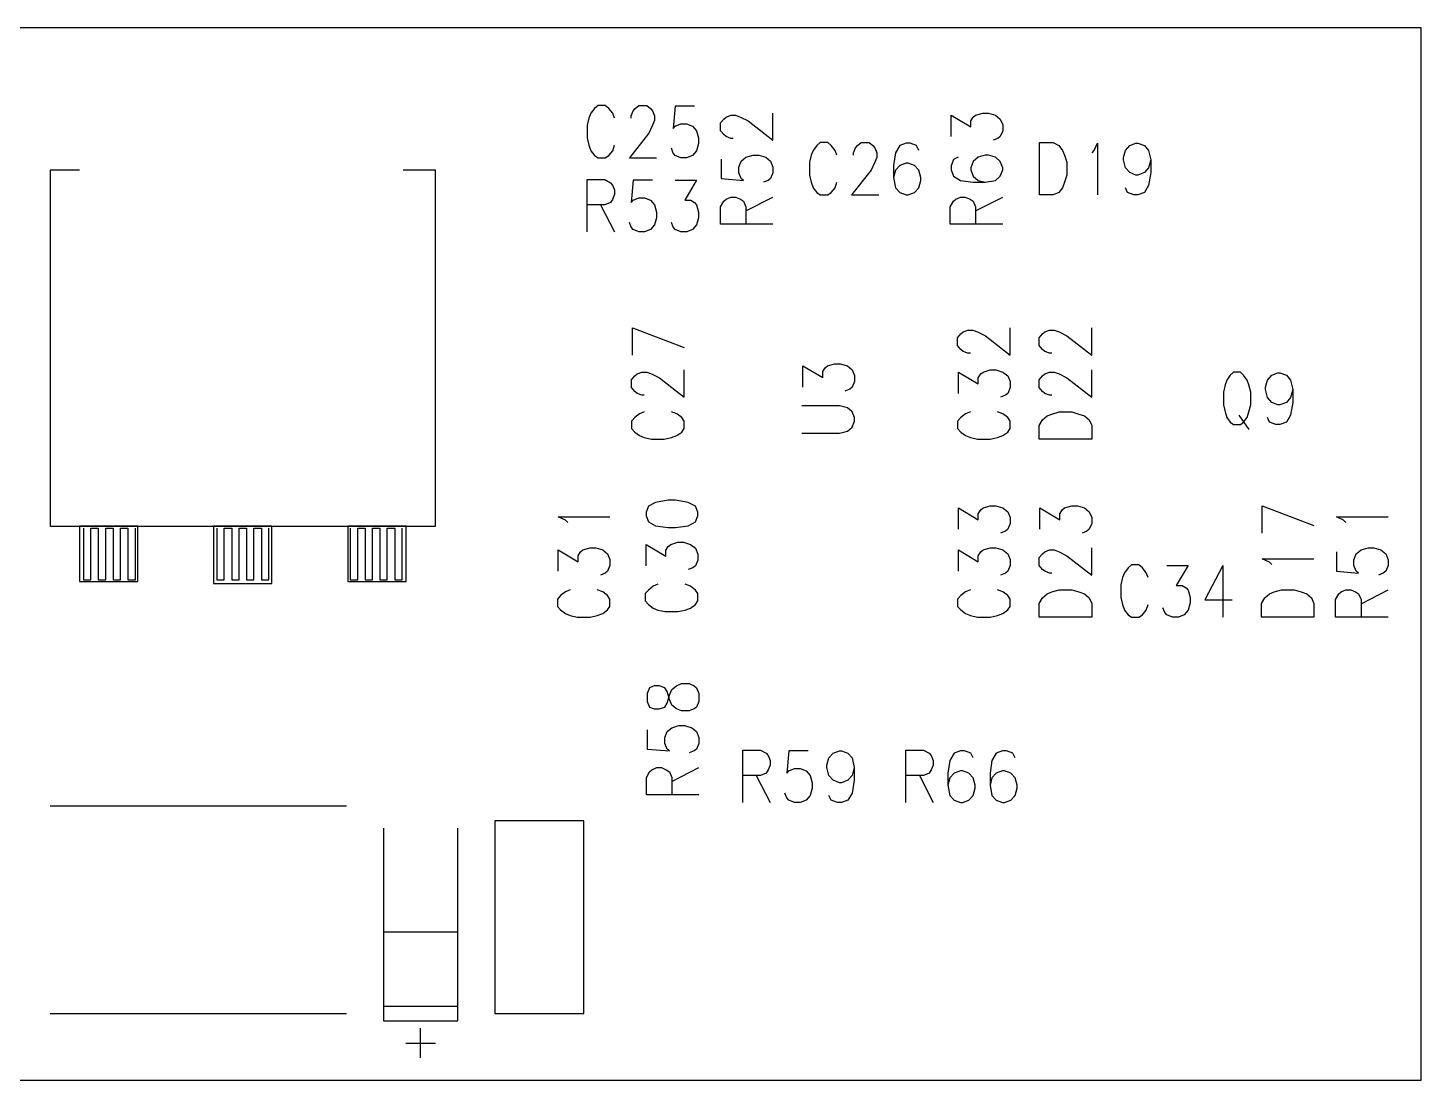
# Model space of a CAD drawing. Extents: x 295 to 953, y 10 to 290.
# Drawn here: x 633.3 to 672.7, y 152.27 to 182.02 of the extents above; entities that cross this region are included whole.
import ezdxf

# ---------------------------------------------------------------- set-up
doc = ezdxf.new("R2010")
doc.units = 0
doc.header["$LTSCALE"] = 5
doc.header["$MEASUREMENT"] = 0
doc.layers.add('TOP_SILK_GBR', color=13, linetype='CONTINUOUS')

msp = doc.modelspace()

# ---------------------------------------------------------------- linework, layer by layer
at = {"layer": 'TOP_SILK_GBR', "color": 0}
for p, q in [((672.698, 182.022), (590.764, 182.022)), ((672.698, 152.266), (672.698, 182.022)), ((649.323, 179.74), (649.222, 179.606)), ((649.424, 179.83), (649.323, 179.74)), ((649.631, 179.83), (649.424, 179.83)), ((649.732, 179.74), (649.631, 179.83)), ((649.839, 179.606), (649.732, 179.74)), ((650.364, 179.538), (650.419, 179.674)), ((650.419, 179.674), (650.471, 179.74)), ((650.471, 179.74), (650.58, 179.83)), ((650.58, 179.83), (650.805, 179.83)), ((650.805, 179.83), (650.912, 179.74)), ((650.912, 179.74), (650.966, 179.674)), ((650.966, 179.674), (651.021, 179.538)), ((651.607, 179.807), (651.552, 179.179)), ((652.154, 179.807), (651.607, 179.807)), ((649.168, 179.471), (649.122, 179.268)), ((649.122, 179.268), (649.122, 178.908)), ((649.222, 179.606), (649.168, 179.471)), ((649.894, 179.471), (649.839, 179.606)), ((650.364, 179.471), (650.364, 179.538)), ((650.966, 179.268), (650.857, 179.043)), ((651.021, 179.403), (650.966, 179.268)), ((651.021, 179.538), (651.021, 179.403)), ((651.607, 179.245), (651.768, 179.312)), ((651.768, 179.312), (651.93, 179.312)), ((651.93, 179.312), (652.1, 179.245)), ((652.887, 179.337), (652.978, 179.444)), ((652.887, 179.113), (652.887, 179.337)), ((652.978, 179.444), (653.044, 179.499)), ((653.044, 179.499), (653.179, 179.553)), ((653.179, 179.553), (653.314, 179.553)), ((653.314, 179.553), (653.45, 179.499)), ((653.45, 179.499), (653.674, 179.39)), ((653.674, 179.39), (654.372, 178.842)), ((654.372, 178.842), (654.372, 179.614)), ((659.406, 178.951), (659.406, 179.553)), ((659.406, 179.553), (659.969, 179.22)), ((659.969, 179.39), (660.035, 179.499)), ((659.969, 179.22), (659.969, 179.39)), ((660.035, 179.499), (660.102, 179.553)), ((660.102, 179.553), (660.305, 179.614)), ((660.305, 179.614), (660.464, 179.614)), ((660.464, 179.614), (660.665, 179.553)), ((660.665, 179.553), (660.8, 179.444)), ((660.8, 179.444), (660.868, 179.283)), ((660.868, 179.283), (660.868, 179.113)), ((649.122, 178.908), (649.168, 178.705)), ((650.857, 179.043), (650.31, 178.345)), ((651.552, 179.179), (651.607, 179.245)), ((652.1, 179.245), (652.209, 179.111)), ((652.209, 179.111), (652.27, 178.908)), ((652.27, 178.908), (652.27, 178.75)), ((652.978, 179.004), (652.887, 179.113)), ((653.044, 178.951), (652.978, 179.004)), ((653.179, 178.897), (653.044, 178.951)), ((653.247, 178.897), (653.179, 178.897)), ((660.733, 178.897), (660.597, 178.842)), ((660.8, 178.951), (660.733, 178.897)), ((660.868, 179.113), (660.8, 178.951)), ((649.168, 178.705), (649.222, 178.548)), ((649.222, 178.548), (649.323, 178.413)), ((649.732, 178.413), (649.839, 178.548)), ((649.839, 178.548), (649.894, 178.705)), ((651.552, 178.481), (651.498, 178.616)), ((651.607, 178.413), (651.552, 178.481)), ((652.209, 178.548), (652.1, 178.413)), ((652.27, 178.75), (652.209, 178.548)), ((655.509, 178.558), (655.454, 178.423)), ((655.609, 178.692), (655.509, 178.558)), ((655.71, 178.783), (655.609, 178.692)), ((655.918, 178.783), (655.71, 178.783)), ((656.019, 178.692), (655.918, 178.783)), ((656.126, 178.558), (656.019, 178.692)), ((656.18, 178.423), (656.126, 178.558)), ((656.651, 178.491), (656.705, 178.626)), ((656.651, 178.423), (656.651, 178.491)), ((656.705, 178.626), (656.758, 178.692)), ((656.758, 178.692), (656.867, 178.783)), ((656.867, 178.783), (657.091, 178.783)), ((657.091, 178.783), (657.198, 178.692)), ((657.198, 178.692), (657.253, 178.626)), ((657.253, 178.626), (657.307, 178.491)), ((657.307, 178.491), (657.307, 178.355)), ((657.839, 178.491), (657.784, 178.131)), ((657.962, 178.692), (657.839, 178.491)), ((658.139, 178.76), (657.962, 178.692)), ((658.254, 178.76), (658.139, 178.76)), ((658.433, 178.692), (658.254, 178.76)), ((658.495, 178.558), (658.433, 178.692)), ((661.904, 178.783), (662.29, 178.783)), ((661.904, 177.298), (661.904, 178.783)), ((662.29, 178.783), (662.452, 178.692)), ((662.452, 178.692), (662.561, 178.558)), ((662.561, 178.558), (662.615, 178.423)), ((663.394, 178.491), (663.455, 178.558)), ((663.455, 178.558), (663.548, 178.76)), ((663.548, 178.76), (663.548, 177.298)), ((664.28, 178.355), (664.335, 178.558)), ((664.335, 178.558), (664.458, 178.692)), ((664.458, 178.692), (664.635, 178.76)), ((664.635, 178.76), (664.689, 178.76)), ((664.689, 178.76), (664.874, 178.692)), ((664.874, 178.692), (664.991, 178.558)), ((664.991, 178.558), (665.052, 178.288)), ((649.323, 178.413), (649.424, 178.345)), ((649.424, 178.345), (649.631, 178.345)), ((649.631, 178.345), (649.732, 178.413)), ((650.31, 178.345), (651.082, 178.345)), ((651.768, 178.345), (651.607, 178.413)), ((651.93, 178.345), (651.768, 178.345)), ((652.1, 178.413), (651.93, 178.345)), ((652.91, 178.311), (652.91, 177.763)), ((653.405, 178.086), (653.473, 178.256)), ((653.405, 177.925), (653.405, 178.086)), ((653.473, 178.256), (653.606, 178.365)), ((653.606, 178.365), (653.809, 178.426)), ((653.809, 178.426), (653.968, 178.426)), ((653.968, 178.426), (654.169, 178.365)), ((654.169, 178.365), (654.304, 178.256)), ((654.304, 178.256), (654.372, 178.086)), ((654.372, 178.086), (654.372, 177.925)), ((655.454, 178.423), (655.408, 178.22)), ((655.408, 178.22), (655.408, 177.86)), ((657.253, 178.22), (657.144, 177.996)), ((657.307, 178.355), (657.253, 178.22)), ((657.784, 178.131), (657.784, 177.793)), ((657.962, 178.131), (657.839, 177.996)), ((658.139, 178.197), (657.962, 178.131)), ((658.193, 178.197), (658.139, 178.197)), ((658.372, 178.131), (658.193, 178.197)), ((658.495, 177.996), (658.372, 178.131)), ((659.474, 178.303), (659.406, 178.124)), ((659.406, 178.124), (659.406, 178.009)), ((659.607, 178.365), (659.474, 178.303)), ((660.035, 178.242), (659.969, 178.063)), ((660.17, 178.365), (660.035, 178.242)), ((660.373, 178.426), (660.17, 178.365)), ((660.464, 178.426), (660.373, 178.426)), ((660.665, 178.365), (660.464, 178.426)), ((660.8, 178.242), (660.665, 178.365)), ((660.868, 178.063), (660.8, 178.242)), ((662.615, 178.423), (662.676, 178.22)), ((662.676, 178.22), (662.676, 177.86)), ((664.28, 178.288), (664.28, 178.355)), ((664.335, 178.063), (664.28, 178.288)), ((665.052, 178.288), (664.991, 178.063)), ((665.052, 178.288), (665.052, 177.928)), ((634.76, 177.994), (633.935, 177.994)), ((633.935, 177.994), (633.935, 167.929)), ((644.825, 177.994), (643.918, 177.994)), ((644.825, 167.929), (644.825, 177.994)), ((649.122, 176.25), (649.122, 177.735)), ((649.122, 177.735), (649.617, 177.735)), ((649.617, 177.735), (649.778, 177.644)), ((650.419, 177.712), (650.364, 177.083)), ((650.966, 177.712), (650.419, 177.712)), ((651.607, 177.712), (652.209, 177.712)), ((652.209, 177.712), (651.875, 177.149)), ((652.91, 177.763), (653.539, 177.709)), ((653.473, 177.763), (653.405, 177.925)), ((653.539, 177.709), (653.473, 177.763)), ((654.237, 177.709), (654.101, 177.654)), ((654.304, 177.763), (654.237, 177.709)), ((654.372, 177.925), (654.304, 177.763)), ((655.408, 177.86), (655.454, 177.657)), ((657.144, 177.996), (656.596, 177.298)), ((657.839, 177.996), (657.784, 177.793)), ((657.784, 177.793), (657.839, 177.501)), ((658.556, 177.793), (658.495, 177.996)), ((658.495, 177.501), (658.556, 177.702)), ((658.556, 177.702), (658.556, 177.793)), ((659.406, 178.009), (659.474, 177.832)), ((659.474, 177.832), (659.675, 177.709)), ((659.675, 177.709), (660.035, 177.654)), ((659.969, 178.063), (659.969, 178.009)), ((659.969, 178.009), (660.035, 177.832)), ((660.035, 177.832), (660.17, 177.709)), ((660.17, 177.709), (660.373, 177.654)), ((660.373, 177.654), (660.665, 177.709)), ((660.665, 177.709), (660.8, 177.832)), ((660.8, 177.832), (660.868, 178.009)), ((660.868, 178.009), (660.868, 178.063)), ((662.676, 177.86), (662.615, 177.657)), ((664.458, 177.928), (664.335, 178.063)), ((664.635, 177.86), (664.458, 177.928)), ((664.689, 177.86), (664.635, 177.86)), ((664.874, 177.928), (664.689, 177.86)), ((664.991, 178.063), (664.874, 177.928)), ((665.052, 177.928), (664.991, 177.568)), ((649.778, 177.644), (649.833, 177.578)), ((649.833, 177.578), (649.894, 177.443)), ((649.894, 177.308), (649.833, 177.172)), ((649.894, 177.443), (649.894, 177.308)), ((655.454, 177.657), (655.509, 177.501)), ((655.509, 177.501), (655.609, 177.365)), ((655.609, 177.365), (655.71, 177.298)), ((655.71, 177.298), (655.918, 177.298)), ((655.918, 177.298), (656.019, 177.365)), ((656.019, 177.365), (656.126, 177.501)), ((656.126, 177.501), (656.18, 177.657)), ((656.596, 177.298), (657.368, 177.298)), ((657.839, 177.501), (657.962, 177.365)), ((657.962, 177.365), (658.139, 177.298)), ((658.139, 177.298), (658.193, 177.298)), ((658.193, 177.298), (658.372, 177.365)), ((658.372, 177.365), (658.495, 177.501)), ((660.035, 177.654), (660.373, 177.654)), ((662.29, 177.298), (661.904, 177.298)), ((662.452, 177.365), (662.29, 177.298)), ((662.561, 177.501), (662.452, 177.365)), ((662.615, 177.657), (662.561, 177.501)), ((664.396, 177.365), (664.335, 177.501)), ((664.574, 177.298), (664.396, 177.365)), ((664.689, 177.298), (664.574, 177.298)), ((664.874, 177.365), (664.689, 177.298)), ((664.991, 177.568), (664.874, 177.365)), ((649.617, 177.016), (649.122, 177.016)), ((649.499, 177.016), (649.894, 176.25)), ((649.778, 177.083), (649.617, 177.016)), ((649.833, 177.172), (649.778, 177.083)), ((650.364, 177.083), (650.419, 177.149)), ((650.419, 177.149), (650.58, 177.217)), ((650.58, 177.217), (650.742, 177.217)), ((650.742, 177.217), (650.912, 177.149)), ((650.912, 177.149), (651.021, 177.016)), ((651.021, 177.016), (651.082, 176.813)), ((651.875, 177.149), (652.045, 177.149)), ((652.045, 177.149), (652.154, 177.083)), ((652.154, 177.083), (652.209, 177.016)), ((652.209, 177.016), (652.27, 176.813)), ((652.887, 176.961), (652.978, 177.123)), ((652.887, 176.466), (652.887, 176.961)), ((652.978, 177.123), (653.044, 177.177)), ((653.044, 177.177), (653.179, 177.238)), ((653.179, 177.238), (653.314, 177.238)), ((653.314, 177.238), (653.45, 177.177)), ((653.45, 177.177), (653.539, 177.123)), ((653.539, 177.123), (653.606, 176.961)), ((653.606, 176.844), (654.372, 177.238)), ((653.606, 176.961), (653.606, 176.466)), ((659.383, 176.961), (659.474, 177.123)), ((659.383, 176.466), (659.383, 176.961)), ((659.474, 177.123), (659.54, 177.177)), ((659.54, 177.177), (659.675, 177.238)), ((659.675, 177.238), (659.81, 177.238)), ((659.81, 177.238), (659.946, 177.177)), ((659.946, 177.177), (660.035, 177.123)), ((660.035, 177.123), (660.102, 176.961)), ((660.102, 176.844), (660.868, 177.238)), ((660.102, 176.961), (660.102, 176.466)), ((650.364, 176.385), (650.31, 176.521)), ((651.082, 176.654), (651.021, 176.453)), ((651.082, 176.813), (651.082, 176.654)), ((651.552, 176.385), (651.498, 176.521)), ((652.27, 176.654), (652.209, 176.453)), ((652.27, 176.813), (652.27, 176.654)), ((650.419, 176.318), (650.364, 176.385)), ((650.58, 176.25), (650.419, 176.318)), ((650.742, 176.25), (650.58, 176.25)), ((650.912, 176.318), (650.742, 176.25)), ((651.021, 176.453), (650.912, 176.318)), ((651.607, 176.318), (651.552, 176.385)), ((651.768, 176.25), (651.607, 176.318)), ((651.938, 176.25), (651.768, 176.25)), ((652.1, 176.318), (651.938, 176.25)), ((652.209, 176.453), (652.1, 176.318)), ((654.372, 176.466), (652.887, 176.466)), ((660.868, 176.466), (659.383, 176.466)), ((650.395, 172.765), (650.395, 173.537)), ((650.395, 173.537), (651.857, 172.981)), ((659.593, 173.26), (659.683, 173.367)), ((659.683, 173.367), (659.749, 173.422)), ((659.749, 173.422), (659.885, 173.476)), ((659.885, 173.476), (660.02, 173.476)), ((660.02, 173.476), (660.155, 173.422)), ((660.155, 173.422), (660.38, 173.313)), ((661.078, 172.765), (661.078, 173.537)), ((661.898, 173.26), (661.988, 173.367)), ((661.988, 173.367), (662.054, 173.422)), ((662.054, 173.422), (662.19, 173.476)), ((662.19, 173.476), (662.325, 173.476)), ((662.325, 173.476), (662.46, 173.422)), ((662.46, 173.422), (662.685, 173.313)), ((663.383, 172.765), (663.383, 173.537)), ((659.593, 173.036), (659.593, 173.26)), ((659.683, 172.927), (659.593, 173.036)), ((660.38, 173.313), (661.078, 172.765)), ((661.898, 173.036), (661.898, 173.26)), ((661.988, 172.927), (661.898, 173.036)), ((662.685, 173.313), (663.383, 172.765)), ((659.749, 172.874), (659.683, 172.927)), ((659.885, 172.82), (659.749, 172.874)), ((659.952, 172.82), (659.885, 172.82)), ((662.054, 172.874), (661.988, 172.927)), ((662.19, 172.82), (662.054, 172.874)), ((662.257, 172.82), (662.19, 172.82)), ((650.372, 172.072), (650.463, 172.179)), ((650.463, 172.179), (650.529, 172.234)), ((650.529, 172.234), (650.664, 172.288)), ((650.664, 172.288), (650.8, 172.288)), ((650.8, 172.288), (650.935, 172.234)), ((650.935, 172.234), (651.159, 172.125)), ((651.857, 171.577), (651.857, 172.349)), ((655.215, 171.861), (655.215, 172.463)), ((655.215, 172.463), (655.778, 172.13)), ((655.778, 172.3), (655.844, 172.409)), ((655.778, 172.13), (655.778, 172.3)), ((655.844, 172.409), (655.911, 172.463)), ((655.911, 172.463), (656.114, 172.524)), ((656.114, 172.524), (656.273, 172.524)), ((656.273, 172.524), (656.474, 172.463)), ((656.474, 172.463), (656.609, 172.354)), ((656.609, 172.354), (656.677, 172.193)), ((656.677, 172.193), (656.677, 172.023)), ((659.616, 171.686), (659.616, 172.288)), ((659.616, 172.288), (660.178, 171.955)), ((660.178, 172.125), (660.244, 172.234)), ((660.244, 172.234), (660.312, 172.288)), ((660.312, 172.288), (660.515, 172.349)), ((660.515, 172.349), (660.673, 172.349)), ((660.673, 172.349), (660.875, 172.288)), ((660.875, 172.288), (661.01, 172.179)), ((661.01, 172.179), (661.078, 172.018)), ((661.898, 172.072), (661.988, 172.179)), ((661.988, 172.179), (662.054, 172.234)), ((662.054, 172.234), (662.19, 172.288)), ((662.19, 172.288), (662.325, 172.288)), ((662.325, 172.288), (662.46, 172.234)), ((662.46, 172.234), (662.685, 172.125)), ((663.383, 171.577), (663.383, 172.349)), ((667.301, 172.196), (667.201, 172.062)), ((667.394, 172.287), (667.301, 172.196)), ((667.587, 172.287), (667.394, 172.287)), ((667.679, 172.196), (667.587, 172.287)), ((667.78, 172.062), (667.679, 172.196)), ((668.351, 172.062), (668.474, 172.196)), ((668.474, 172.196), (668.651, 172.264)), ((668.651, 172.264), (668.705, 172.264)), ((668.705, 172.264), (668.89, 172.196)), ((668.89, 172.196), (669.007, 172.062)), ((650.372, 171.848), (650.372, 172.072)), ((650.463, 171.739), (650.372, 171.848)), ((651.159, 172.125), (651.857, 171.577)), ((656.542, 171.806), (656.406, 171.752)), ((656.609, 171.861), (656.542, 171.806)), ((656.677, 172.023), (656.609, 171.861)), ((660.178, 171.955), (660.178, 172.125)), ((661.078, 171.848), (661.01, 171.686)), ((661.078, 172.018), (661.078, 171.848)), ((661.898, 171.848), (661.898, 172.072)), ((661.988, 171.739), (661.898, 171.848)), ((662.685, 172.125), (663.383, 171.577)), ((667.154, 171.927), (667.108, 171.724)), ((667.201, 172.062), (667.154, 171.927)), ((667.826, 171.927), (667.78, 172.062)), ((667.88, 171.724), (667.826, 171.927)), ((668.296, 171.859), (668.351, 172.062)), ((668.296, 171.792), (668.296, 171.859)), ((668.351, 171.567), (668.296, 171.792)), ((669.007, 172.062), (669.068, 171.792)), ((669.068, 171.792), (669.007, 171.567)), ((669.068, 171.792), (669.068, 171.432)), ((650.529, 171.686), (650.463, 171.739)), ((650.664, 171.632), (650.529, 171.686)), ((650.732, 171.632), (650.664, 171.632)), ((660.942, 171.632), (660.807, 171.577)), ((661.01, 171.686), (660.942, 171.632)), ((662.054, 171.686), (661.988, 171.739)), ((662.19, 171.632), (662.054, 171.686)), ((662.257, 171.632), (662.19, 171.632)), ((667.108, 171.724), (667.108, 171.364)), ((667.88, 171.364), (667.88, 171.724)), ((668.474, 171.432), (668.351, 171.567)), ((668.651, 171.364), (668.474, 171.432)), ((668.89, 171.432), (668.705, 171.364)), ((669.007, 171.567), (668.89, 171.432)), ((669.068, 171.432), (669.007, 171.072)), ((650.463, 171), (650.372, 170.899)), ((650.597, 171.107), (650.463, 171)), ((650.732, 171.161), (650.597, 171.107)), ((651.654, 171.107), (651.498, 171.161)), ((651.79, 171), (651.654, 171.107)), ((651.857, 170.899), (651.79, 171)), ((656.25, 171.336), (655.192, 171.336)), ((656.474, 171.275), (656.25, 171.336)), ((656.609, 171.166), (656.474, 171.275)), ((656.677, 171.005), (656.609, 171.166)), ((656.677, 170.896), (656.677, 171.005)), ((659.683, 171), (659.593, 170.899)), ((659.817, 171.107), (659.683, 171)), ((659.952, 171.161), (659.817, 171.107)), ((660.875, 171.107), (660.718, 171.161)), ((661.01, 171), (660.875, 171.107)), ((661.078, 170.899), (661.01, 171)), ((661.988, 170.937), (662.122, 171.046)), ((662.122, 171.046), (662.257, 171.1)), ((662.257, 171.1), (662.46, 171.161)), ((662.46, 171.161), (662.82, 171.161)), ((662.82, 171.161), (663.023, 171.1)), ((663.023, 171.1), (663.18, 171.046)), ((663.18, 171.046), (663.315, 170.937)), ((667.108, 171.364), (667.154, 171.161)), ((667.154, 171.161), (667.201, 171.005)), ((667.201, 171.005), (667.301, 170.869)), ((667.541, 171.072), (667.826, 170.666)), ((667.679, 170.869), (667.78, 171.005)), ((667.78, 171.005), (667.826, 171.161)), ((667.826, 171.161), (667.88, 171.364)), ((668.412, 170.869), (668.351, 171.005)), ((668.705, 171.364), (668.651, 171.364)), ((669.007, 171.072), (668.89, 170.869)), ((650.372, 170.899), (650.372, 170.691)), ((650.372, 170.691), (650.463, 170.59)), ((650.463, 170.59), (650.597, 170.49)), ((651.654, 170.49), (651.79, 170.59)), ((651.79, 170.59), (651.857, 170.691)), ((651.857, 170.691), (651.857, 170.899)), ((656.25, 170.564), (656.474, 170.619)), ((656.474, 170.619), (656.609, 170.726)), ((656.609, 170.726), (656.677, 170.896)), ((659.593, 170.899), (659.593, 170.691)), ((659.593, 170.691), (659.683, 170.59)), ((659.683, 170.59), (659.817, 170.49)), ((660.875, 170.49), (661.01, 170.59)), ((661.01, 170.59), (661.078, 170.691)), ((661.078, 170.691), (661.078, 170.899)), ((661.898, 170.775), (661.988, 170.937)), ((661.898, 170.389), (661.898, 170.775)), ((663.315, 170.937), (663.383, 170.775)), ((663.383, 170.775), (663.383, 170.389)), ((667.301, 170.869), (667.394, 170.802)), ((667.394, 170.802), (667.587, 170.802)), ((667.587, 170.802), (667.679, 170.869)), ((668.59, 170.802), (668.412, 170.869)), ((668.705, 170.802), (668.59, 170.802)), ((668.89, 170.869), (668.705, 170.802)), ((650.597, 170.49), (650.732, 170.435)), ((650.732, 170.435), (650.935, 170.389)), ((650.935, 170.389), (651.295, 170.389)), ((651.295, 170.389), (651.498, 170.435)), ((651.498, 170.435), (651.654, 170.49)), ((655.192, 170.564), (656.25, 170.564)), ((659.817, 170.49), (659.952, 170.435)), ((659.952, 170.435), (660.155, 170.389)), ((660.155, 170.389), (660.515, 170.389)), ((660.515, 170.389), (660.718, 170.435)), ((660.718, 170.435), (660.875, 170.49)), ((663.383, 170.389), (661.898, 170.389)), ((651.412, 168.662), (651.052, 168.601)), ((651.615, 168.662), (651.412, 168.662)), ((651.974, 168.601), (651.615, 168.662)), ((650.851, 168.492), (650.783, 168.33)), ((650.783, 168.33), (650.783, 168.221)), ((650.783, 168.221), (650.851, 168.051)), ((651.052, 168.601), (650.851, 168.492)), ((652.177, 168.492), (651.974, 168.601)), ((652.245, 168.33), (652.177, 168.492)), ((652.177, 168.051), (652.245, 168.221)), ((652.245, 168.221), (652.245, 168.33)), ((659.616, 167.845), (659.616, 168.447)), ((659.616, 168.447), (660.178, 168.114)), ((660.178, 168.284), (660.244, 168.393)), ((660.178, 168.114), (660.178, 168.284)), ((660.244, 168.393), (660.312, 168.447)), ((660.312, 168.447), (660.515, 168.508)), ((660.515, 168.508), (660.673, 168.508)), ((660.673, 168.508), (660.875, 168.447)), ((660.875, 168.447), (661.01, 168.338)), ((661.01, 168.338), (661.078, 168.177)), ((661.921, 167.845), (661.921, 168.447)), ((661.921, 168.447), (662.483, 168.114)), ((662.483, 168.284), (662.549, 168.393)), ((662.483, 168.114), (662.483, 168.284)), ((662.549, 168.393), (662.617, 168.447)), ((662.617, 168.447), (662.82, 168.508)), ((662.82, 168.508), (662.978, 168.508)), ((662.978, 168.508), (663.18, 168.447)), ((663.18, 168.447), (663.315, 168.338)), ((663.315, 168.338), (663.383, 168.177)), ((668.207, 167.736), (668.207, 168.508)), ((668.207, 168.508), (669.669, 167.952)), ((633.935, 167.929), (644.825, 167.929)), ((634.76, 167.929), (634.76, 166.362)), ((636.41, 167.929), (634.76, 167.929)), ((634.876, 167.878), (634.876, 166.411)), ((635.085, 166.411), (635.085, 167.878)), ((635.085, 167.878), (635.295, 167.878)), ((635.295, 167.878), (635.295, 166.411)), ((635.504, 166.411), (635.504, 167.878)), ((635.504, 167.878), (635.714, 167.878)), ((635.714, 167.878), (635.714, 166.411)), ((635.923, 166.411), (635.923, 167.878)), ((635.923, 167.878), (636.133, 167.878)), ((636.133, 167.878), (636.133, 166.411)), ((636.342, 166.411), (636.342, 167.878)), ((636.41, 166.362), (636.41, 167.929)), ((638.555, 167.929), (638.555, 166.305)), ((640.205, 167.929), (638.555, 167.929)), ((638.647, 167.878), (638.647, 166.411)), ((638.857, 166.411), (638.857, 167.878)), ((638.857, 167.878), (639.067, 167.878)), ((639.067, 167.878), (639.067, 166.411)), ((639.276, 166.411), (639.276, 167.878)), ((639.276, 167.878), (639.486, 167.878)), ((639.486, 167.878), (639.486, 166.411)), ((639.695, 166.411), (639.695, 167.878)), ((639.695, 167.878), (639.905, 167.878)), ((639.905, 167.878), (639.905, 166.411)), ((640.114, 166.411), (640.114, 167.878)), ((640.205, 166.305), (640.205, 167.929)), ((642.35, 167.929), (642.35, 166.362)), ((644, 167.929), (642.35, 167.929)), ((642.419, 167.878), (642.419, 166.411)), ((642.629, 166.411), (642.629, 167.878)), ((642.629, 167.878), (642.838, 167.878)), ((642.838, 167.878), (642.838, 166.411)), ((643.048, 166.411), (643.048, 167.878)), ((643.048, 167.878), (643.258, 167.878)), ((643.258, 167.878), (643.258, 166.411)), ((643.467, 166.411), (643.467, 167.878)), ((643.467, 167.878), (643.677, 167.878)), ((643.677, 167.878), (643.677, 166.411)), ((643.886, 166.411), (643.886, 167.878)), ((644, 166.362), (644, 167.929)), ((648.501, 168.099), (648.3, 168.191)), ((648.3, 168.191), (649.762, 168.191)), ((648.569, 168.038), (648.501, 168.099)), ((650.851, 168.051), (651.052, 167.944)), ((651.052, 167.944), (651.412, 167.889)), ((651.412, 167.889), (651.615, 167.889)), ((651.615, 167.889), (651.974, 167.944)), ((651.974, 167.944), (652.177, 168.051)), ((661.01, 167.845), (660.942, 167.79)), ((661.078, 168.007), (661.01, 167.845)), ((661.078, 168.177), (661.078, 168.007)), ((663.315, 167.845), (663.247, 167.79)), ((663.383, 168.007), (663.315, 167.845)), ((663.383, 168.177), (663.383, 168.007)), ((670.504, 168.099), (670.303, 168.191)), ((670.303, 168.191), (671.765, 168.191)), ((670.572, 168.038), (670.504, 168.099)), ((651.479, 167.413), (651.682, 167.474)), ((651.682, 167.474), (651.841, 167.474)), ((651.841, 167.474), (652.042, 167.413)), ((660.942, 167.79), (660.807, 167.736)), ((663.247, 167.79), (663.112, 167.736)), ((648.3, 166.657), (648.3, 167.259)), ((648.3, 167.259), (648.863, 166.926)), ((648.863, 167.096), (648.929, 167.205)), ((648.863, 166.926), (648.863, 167.096)), ((648.929, 167.205), (648.996, 167.259)), ((648.996, 167.259), (649.199, 167.32)), ((649.199, 167.32), (649.358, 167.32)), ((649.358, 167.32), (649.559, 167.259)), ((649.559, 167.259), (649.694, 167.15)), ((649.694, 167.15), (649.762, 166.988)), ((650.783, 166.81), (650.783, 167.413)), ((650.783, 167.413), (651.346, 167.079)), ((651.346, 167.249), (651.412, 167.358)), ((651.346, 167.079), (651.346, 167.249)), ((651.412, 167.358), (651.479, 167.413)), ((652.042, 167.413), (652.177, 167.304)), ((652.177, 167.304), (652.245, 167.142)), ((652.245, 167.142), (652.245, 166.972)), ((659.616, 166.657), (659.616, 167.259)), ((659.616, 167.259), (660.178, 166.926)), ((660.178, 167.096), (660.244, 167.205)), ((660.178, 166.926), (660.178, 167.096)), ((660.244, 167.205), (660.312, 167.259)), ((660.312, 167.259), (660.515, 167.32)), ((660.515, 167.32), (660.673, 167.32)), ((660.673, 167.32), (660.875, 167.259)), ((660.875, 167.259), (661.01, 167.15)), ((661.01, 167.15), (661.078, 166.988)), ((661.898, 167.043), (661.988, 167.15)), ((661.898, 166.819), (661.898, 167.043)), ((661.988, 167.15), (662.054, 167.205)), ((662.054, 167.205), (662.19, 167.259)), ((662.19, 167.259), (662.325, 167.259)), ((662.325, 167.259), (662.46, 167.205)), ((662.46, 167.205), (662.685, 167.096)), ((662.685, 167.096), (663.383, 166.548)), ((663.383, 166.548), (663.383, 167.32)), ((670.303, 167.205), (670.303, 166.657)), ((670.798, 166.98), (670.865, 167.15)), ((670.865, 167.15), (670.999, 167.259)), ((670.999, 167.259), (671.202, 167.32)), ((671.202, 167.32), (671.36, 167.32)), ((671.36, 167.32), (671.562, 167.259)), ((671.562, 167.259), (671.697, 167.15)), ((671.697, 167.15), (671.765, 166.98)), ((649.694, 166.657), (649.627, 166.602)), ((649.762, 166.819), (649.694, 166.657)), ((649.762, 166.988), (649.762, 166.819)), ((652.11, 166.756), (651.974, 166.701)), ((652.177, 166.81), (652.11, 166.756)), ((652.245, 166.972), (652.177, 166.81)), ((661.01, 166.657), (660.942, 166.602)), ((661.078, 166.819), (661.01, 166.657)), ((661.078, 166.988), (661.078, 166.819)), ((661.988, 166.71), (661.898, 166.819)), ((662.054, 166.657), (661.988, 166.71)), ((662.19, 166.602), (662.054, 166.657)), ((664.411, 166.748), (664.31, 166.614)), ((664.511, 166.838), (664.411, 166.748)), ((664.719, 166.838), (664.511, 166.838)), ((664.82, 166.748), (664.719, 166.838)), ((664.927, 166.614), (664.82, 166.748)), ((665.506, 166.815), (666.108, 166.815)), ((666.108, 166.815), (665.775, 166.253)), ((667.095, 166.815), (666.585, 165.848)), ((667.095, 166.815), (667.095, 165.353)), ((668.408, 166.911), (668.207, 167.003)), ((668.207, 167.003), (669.669, 167.003)), ((668.476, 166.85), (668.408, 166.911)), ((670.303, 166.657), (670.931, 166.602)), ((670.798, 166.819), (670.798, 166.98)), ((670.865, 166.657), (670.798, 166.819)), ((670.931, 166.602), (670.865, 166.657)), ((671.697, 166.657), (671.629, 166.602)), ((671.765, 166.819), (671.697, 166.657)), ((671.765, 166.98), (671.765, 166.819)), ((634.76, 166.362), (636.41, 166.362)), ((634.876, 166.411), (635.085, 166.411)), ((635.295, 166.411), (635.504, 166.411)), ((635.714, 166.411), (635.923, 166.411)), ((636.133, 166.411), (636.342, 166.411)), ((638.555, 166.305), (640.205, 166.305)), ((638.647, 166.411), (638.857, 166.411)), ((639.067, 166.411), (639.276, 166.411)), ((639.486, 166.411), (639.695, 166.411)), ((639.905, 166.411), (640.114, 166.411)), ((642.35, 166.362), (644, 166.362)), ((642.419, 166.411), (642.629, 166.411)), ((642.838, 166.411), (643.048, 166.411)), ((643.258, 166.411), (643.467, 166.411)), ((643.677, 166.411), (643.886, 166.411)), ((649.627, 166.602), (649.491, 166.548)), ((651.12, 166.286), (650.984, 166.231)), ((652.042, 166.231), (651.885, 166.286)), ((660.942, 166.602), (660.807, 166.548)), ((662.257, 166.602), (662.19, 166.602)), ((664.255, 166.479), (664.209, 166.276)), ((664.209, 166.276), (664.209, 165.916)), ((664.31, 166.614), (664.255, 166.479)), ((664.981, 166.479), (664.927, 166.614)), ((665.775, 166.253), (665.945, 166.253)), ((665.945, 166.253), (666.054, 166.187)), ((671.629, 166.602), (671.494, 166.548)), ((648.368, 165.97), (648.277, 165.87)), ((648.277, 165.87), (648.277, 165.662)), ((648.501, 166.078), (648.368, 165.97)), ((648.637, 166.132), (648.501, 166.078)), ((649.559, 166.078), (649.402, 166.132)), ((649.694, 165.97), (649.559, 166.078)), ((649.762, 165.87), (649.694, 165.97)), ((649.762, 165.662), (649.762, 165.87)), ((650.851, 166.124), (650.76, 166.023)), ((650.76, 166.023), (650.76, 165.815)), ((650.984, 166.231), (650.851, 166.124)), ((652.177, 166.124), (652.042, 166.231)), ((652.245, 166.023), (652.177, 166.124)), ((652.245, 165.815), (652.245, 166.023)), ((659.683, 165.97), (659.593, 165.87)), ((659.593, 165.87), (659.593, 165.662)), ((659.817, 166.078), (659.683, 165.97)), ((659.952, 166.132), (659.817, 166.078)), ((660.875, 166.078), (660.718, 166.132)), ((661.01, 165.97), (660.875, 166.078)), ((661.078, 165.87), (661.01, 165.97)), ((661.078, 165.662), (661.078, 165.87)), ((661.898, 165.746), (661.988, 165.908)), ((661.988, 165.908), (662.122, 166.017)), ((662.122, 166.017), (662.257, 166.071)), ((662.257, 166.071), (662.46, 166.132)), ((662.46, 166.132), (662.82, 166.132)), ((662.82, 166.132), (663.023, 166.071)), ((663.023, 166.071), (663.18, 166.017)), ((663.18, 166.017), (663.315, 165.908)), ((663.315, 165.908), (663.383, 165.746)), ((664.209, 165.916), (664.255, 165.713)), ((666.054, 166.187), (666.108, 166.119)), ((666.108, 166.119), (666.169, 165.916)), ((666.169, 165.916), (666.169, 165.758)), ((668.184, 165.746), (668.275, 165.908)), ((668.275, 165.908), (668.408, 166.017)), ((668.408, 166.017), (668.544, 166.071)), ((668.544, 166.071), (668.747, 166.132)), ((668.747, 166.132), (669.106, 166.132)), ((669.106, 166.132), (669.309, 166.071)), ((669.309, 166.071), (669.466, 166.017)), ((669.466, 166.017), (669.601, 165.908)), ((669.601, 165.908), (669.669, 165.746)), ((670.28, 165.855), (670.37, 166.017)), ((670.28, 165.36), (670.28, 165.855)), ((670.37, 166.017), (670.436, 166.071)), ((670.436, 166.071), (670.572, 166.132)), ((670.572, 166.132), (670.707, 166.132)), ((670.707, 166.132), (670.842, 166.071)), ((670.842, 166.071), (670.931, 166.017)), ((670.931, 166.017), (670.999, 165.855)), ((670.999, 165.738), (671.765, 166.132)), ((670.999, 165.855), (670.999, 165.36)), ((648.277, 165.662), (648.368, 165.561)), ((648.368, 165.561), (648.501, 165.461)), ((649.559, 165.461), (649.694, 165.561)), ((649.694, 165.561), (649.762, 165.662)), ((650.76, 165.815), (650.851, 165.715)), ((650.851, 165.715), (650.984, 165.614)), ((650.984, 165.614), (651.12, 165.56)), ((651.12, 165.56), (651.323, 165.513)), ((651.323, 165.513), (651.682, 165.513)), ((651.682, 165.513), (651.885, 165.56)), ((651.885, 165.56), (652.042, 165.614)), ((652.042, 165.614), (652.177, 165.715)), ((652.177, 165.715), (652.245, 165.815)), ((659.593, 165.662), (659.683, 165.561)), ((659.683, 165.561), (659.817, 165.461)), ((660.875, 165.461), (661.01, 165.561)), ((661.01, 165.561), (661.078, 165.662)), ((661.898, 165.36), (661.898, 165.746)), ((663.383, 165.746), (663.383, 165.36)), ((664.255, 165.713), (664.31, 165.556)), ((664.31, 165.556), (664.411, 165.421)), ((664.82, 165.421), (664.927, 165.556)), ((664.927, 165.556), (664.981, 165.713)), ((665.452, 165.489), (665.397, 165.624)), ((665.506, 165.421), (665.452, 165.489)), ((666.108, 165.556), (665.999, 165.421)), ((666.169, 165.758), (666.108, 165.556)), ((666.585, 165.848), (667.357, 165.848)), ((668.184, 165.36), (668.184, 165.746)), ((669.669, 165.746), (669.669, 165.36)), ((648.501, 165.461), (648.637, 165.406)), ((648.637, 165.406), (648.839, 165.36)), ((648.839, 165.36), (649.199, 165.36)), ((649.199, 165.36), (649.402, 165.406)), ((649.402, 165.406), (649.559, 165.461)), ((659.817, 165.461), (659.952, 165.406)), ((659.952, 165.406), (660.155, 165.36)), ((660.155, 165.36), (660.515, 165.36)), ((660.515, 165.36), (660.718, 165.406)), ((660.718, 165.406), (660.875, 165.461)), ((663.383, 165.36), (661.898, 165.36)), ((664.411, 165.421), (664.511, 165.353)), ((664.511, 165.353), (664.719, 165.353)), ((664.719, 165.353), (664.82, 165.421)), ((665.668, 165.353), (665.506, 165.421)), ((665.838, 165.353), (665.668, 165.353)), ((665.999, 165.421), (665.838, 165.353)), ((669.669, 165.36), (668.184, 165.36)), ((671.765, 165.36), (670.28, 165.36)), ((650.882, 163.363), (650.815, 163.202)), ((650.815, 163.202), (650.815, 162.977)), ((651.016, 163.418), (650.882, 163.363)), ((651.151, 163.418), (651.016, 163.418)), ((651.31, 163.363), (651.151, 163.418)), ((651.377, 163.255), (651.31, 163.363)), ((651.443, 163.032), (651.377, 163.255)), ((651.377, 162.923), (651.443, 163.147)), ((651.443, 163.147), (651.511, 163.309)), ((651.511, 163.309), (651.646, 163.418)), ((651.646, 163.418), (651.781, 163.479)), ((651.781, 163.479), (652.006, 163.479)), ((652.006, 163.479), (652.141, 163.418)), ((652.141, 163.418), (652.209, 163.363)), ((652.209, 163.363), (652.276, 163.202)), ((652.276, 163.202), (652.276, 162.977)), ((650.815, 162.977), (650.882, 162.816)), ((650.882, 162.816), (651.016, 162.761)), ((651.016, 162.761), (651.151, 162.761)), ((651.151, 162.761), (651.31, 162.816)), ((651.31, 162.816), (651.377, 162.923)), ((651.511, 162.868), (651.443, 163.032)), ((651.646, 162.761), (651.511, 162.868)), ((651.781, 162.707), (651.646, 162.761)), ((652.006, 162.707), (651.781, 162.707)), ((652.141, 162.761), (652.006, 162.707)), ((652.209, 162.816), (652.141, 162.761)), ((652.276, 162.977), (652.209, 162.816)), ((650.815, 162.175), (650.815, 161.628)), ((651.31, 161.951), (651.377, 162.121)), ((651.31, 161.789), (651.31, 161.951)), ((651.377, 162.121), (651.511, 162.23)), ((651.511, 162.23), (651.714, 162.291)), ((651.714, 162.291), (651.872, 162.291)), ((651.872, 162.291), (652.073, 162.23)), ((652.073, 162.23), (652.209, 162.121)), ((652.209, 162.121), (652.276, 161.951)), ((652.276, 161.951), (652.276, 161.789)), ((650.815, 161.628), (651.443, 161.573)), ((651.377, 161.628), (651.31, 161.789)), ((651.443, 161.573), (651.377, 161.628)), ((652.141, 161.573), (652.006, 161.519)), ((652.209, 161.628), (652.141, 161.573)), ((652.276, 161.789), (652.209, 161.628)), ((653.522, 160.115), (653.522, 161.6)), ((653.522, 161.6), (654.017, 161.6)), ((654.017, 161.6), (654.179, 161.509)), ((654.819, 161.577), (654.765, 160.948)), ((655.367, 161.577), (654.819, 161.577)), ((656.076, 161.509), (656.253, 161.577)), ((656.253, 161.577), (656.307, 161.577)), ((656.307, 161.577), (656.492, 161.509)), ((658.132, 160.115), (658.132, 161.6)), ((658.132, 161.6), (658.627, 161.6)), ((658.627, 161.6), (658.789, 161.509)), ((659.675, 161.577), (659.498, 161.509)), ((659.791, 161.577), (659.675, 161.577)), ((659.969, 161.509), (659.791, 161.577)), ((660.863, 161.577), (660.686, 161.509)), ((660.979, 161.577), (660.863, 161.577)), ((661.157, 161.509), (660.979, 161.577)), ((654.179, 161.509), (654.233, 161.443)), ((654.233, 161.443), (654.294, 161.308)), ((654.294, 161.172), (654.233, 161.037)), ((654.294, 161.308), (654.294, 161.172)), ((655.898, 161.172), (655.953, 161.375)), ((655.898, 161.105), (655.898, 161.172)), ((655.953, 161.375), (656.076, 161.509)), ((656.492, 161.509), (656.609, 161.375)), ((656.609, 161.375), (656.67, 161.105)), ((658.789, 161.509), (658.843, 161.443)), ((658.843, 161.443), (658.904, 161.308)), ((658.904, 161.172), (658.843, 161.037)), ((658.904, 161.308), (658.904, 161.172)), ((659.375, 161.308), (659.32, 160.948)), ((659.498, 161.509), (659.375, 161.308)), ((660.031, 161.375), (659.969, 161.509)), ((660.563, 161.308), (660.508, 160.948)), ((660.686, 161.509), (660.563, 161.308)), ((661.219, 161.375), (661.157, 161.509)), ((650.791, 160.826), (650.882, 160.987)), ((650.791, 160.331), (650.791, 160.826)), ((650.882, 160.987), (650.948, 161.042)), ((650.948, 161.042), (651.083, 161.103)), ((651.083, 161.103), (651.219, 161.103)), ((651.219, 161.103), (651.354, 161.042)), ((651.354, 161.042), (651.443, 160.987)), ((651.443, 160.987), (651.511, 160.826)), ((651.511, 160.709), (652.276, 161.103)), ((651.511, 160.826), (651.511, 160.331)), ((654.017, 160.88), (653.522, 160.88)), ((653.9, 160.88), (654.294, 160.115)), ((654.179, 160.948), (654.017, 160.88)), ((654.233, 161.037), (654.179, 160.948)), ((654.765, 160.948), (654.819, 161.014)), ((654.819, 161.014), (654.981, 161.082)), ((654.981, 161.082), (655.142, 161.082)), ((655.142, 161.082), (655.312, 161.014)), ((655.312, 161.014), (655.421, 160.88)), ((655.421, 160.88), (655.482, 160.677)), ((655.953, 160.88), (655.898, 161.105)), ((656.076, 160.745), (655.953, 160.88)), ((656.253, 160.677), (656.076, 160.745)), ((656.492, 160.745), (656.307, 160.677)), ((656.609, 160.88), (656.492, 160.745)), ((656.67, 161.105), (656.609, 160.88)), ((656.67, 160.745), (656.609, 160.385)), ((656.67, 161.105), (656.67, 160.745)), ((658.627, 160.88), (658.132, 160.88)), ((658.51, 160.88), (658.904, 160.115)), ((658.789, 160.948), (658.627, 160.88)), ((658.843, 161.037), (658.789, 160.948)), ((659.32, 160.948), (659.32, 160.61)), ((659.375, 160.813), (659.32, 160.61)), ((659.498, 160.948), (659.375, 160.813)), ((659.675, 161.014), (659.498, 160.948)), ((659.729, 161.014), (659.675, 161.014)), ((659.908, 160.948), (659.729, 161.014)), ((660.031, 160.813), (659.908, 160.948)), ((660.092, 160.61), (660.031, 160.813)), ((660.508, 160.948), (660.508, 160.61)), ((660.563, 160.813), (660.508, 160.61)), ((660.686, 160.948), (660.563, 160.813)), ((660.863, 161.014), (660.686, 160.948)), ((660.917, 161.014), (660.863, 161.014)), ((661.096, 160.948), (660.917, 161.014)), ((661.219, 160.813), (661.096, 160.948)), ((661.28, 160.61), (661.219, 160.813)), ((654.765, 160.25), (654.71, 160.385)), ((655.482, 160.519), (655.421, 160.318)), ((655.482, 160.677), (655.482, 160.519)), ((656.307, 160.677), (656.253, 160.677)), ((656.609, 160.385), (656.492, 160.182)), ((659.32, 160.61), (659.375, 160.318)), ((660.031, 160.318), (660.092, 160.519)), ((660.092, 160.519), (660.092, 160.61)), ((660.508, 160.61), (660.563, 160.318)), ((661.219, 160.318), (661.28, 160.519)), ((661.28, 160.519), (661.28, 160.61)), ((633.932, 160.019), (642.314, 160.019)), ((652.276, 160.331), (650.791, 160.331)), ((654.819, 160.182), (654.765, 160.25)), ((654.981, 160.115), (654.819, 160.182)), ((655.142, 160.115), (654.981, 160.115)), ((655.312, 160.182), (655.142, 160.115)), ((655.421, 160.318), (655.312, 160.182)), ((656.014, 160.182), (655.953, 160.318)), ((656.192, 160.115), (656.014, 160.182)), ((656.307, 160.115), (656.192, 160.115)), ((656.492, 160.182), (656.307, 160.115)), ((659.375, 160.318), (659.498, 160.182)), ((659.498, 160.182), (659.675, 160.115)), ((659.675, 160.115), (659.729, 160.115)), ((659.729, 160.115), (659.908, 160.182)), ((659.908, 160.182), (660.031, 160.318)), ((660.563, 160.318), (660.686, 160.182)), ((660.686, 160.182), (660.863, 160.115)), ((660.863, 160.115), (660.917, 160.115)), ((660.917, 160.115), (661.096, 160.182)), ((661.096, 160.182), (661.219, 160.318)), ((649.019, 159.6), (646.505, 159.6)), ((646.505, 159.6), (646.505, 154.151)), ((649.019, 154.151), (649.019, 159.6)), ((643.361, 159.39), (643.361, 156.457)), ((645.457, 156.457), (645.457, 159.39)), ((643.361, 156.457), (645.457, 156.457)), ((643.361, 156.457), (643.361, 154.361)), ((645.457, 154.361), (645.457, 156.457)), ((633.932, 154.151), (642.314, 154.151)), ((643.361, 154.361), (643.361, 153.942)), ((643.361, 154.361), (645.457, 154.361)), ((645.457, 153.942), (645.457, 154.361)), ((646.505, 154.151), (649.019, 154.151)), ((643.361, 153.942), (645.457, 153.942)), ((644.409, 152.894), (644.409, 153.732)), ((643.99, 153.313), (644.828, 153.313)), ((590.764, 152.266), (672.698, 152.266))]:
    msp.add_line(p, q, dxfattribs=at)

doc.saveas('drawing.dxf')
